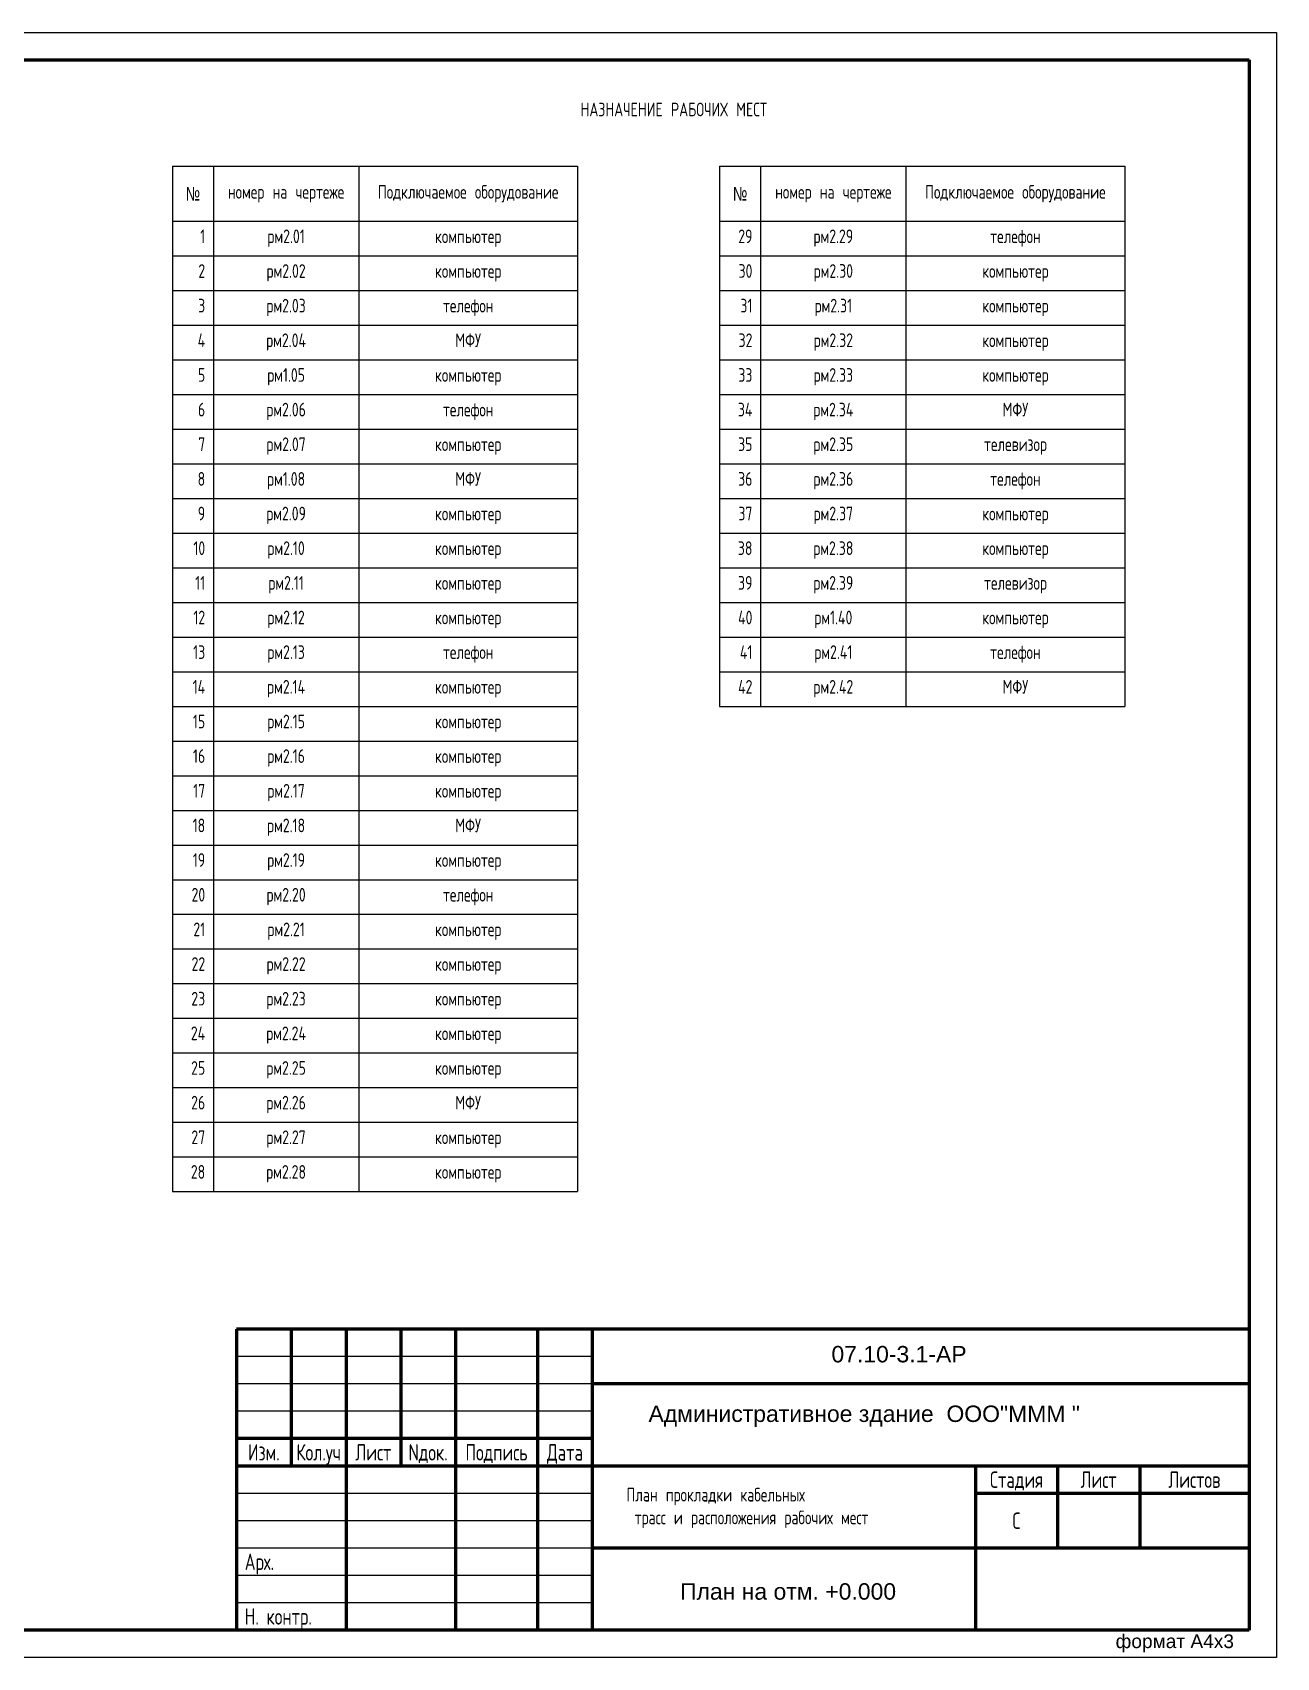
# Model space of a CAD drawing. Header units: millimetres. Extents: x 19315 to 19945, y -12070 to -11773.
# Drawn here: x 19717.7 to 19945, y -12070.5 to -11773.5 of the extents above; entities that cross this region are included whole.
import ezdxf
from ezdxf.enums import TextEntityAlignment as Align

# ---------------------------------------------------------------- set-up
doc = ezdxf.new("R2010")
doc.units = ezdxf.units.MM
doc.layers.add('0_FORMAT', color=7, linetype='Continuous')
for name, color, linetype, lineweight in [('АР 0', 7, 'Continuous', 15), ('рамка_штамп', 7, 'Continuous', 20), ('Текст', 254, 'Continuous', 0)]:
    doc.layers.add(name, color=color, linetype=linetype, lineweight=lineweight)
doc.styles.add('Arial-прямой', font='arial.ttf')
doc.styles.add('Romans_0.7', font='romans.shx', dxfattribs={"width": 0.7, "height": 300})
doc.styles.get("Standard").update_dxf_attribs({"font": 'txt.shx', "width": 0.7, "height": 2.5})

# ---------------------------------------------------------------- blocks, each defined once
blk = doc.blocks.new('*U9')
at = {"layer": '0_FORMAT'}
for p, q in [((0, 297), (630, 297)), ((630, 297), (630, 0)), ((505, 55), (440, 55)), ((505, 50), (440, 50)), ((505, 45), (440, 45)), ((505, 30), (440, 30)), ((505, 25), (440, 25)), ((505, 20), (440, 20)), ((505, 15), (440, 15)), ((505, 10), (440, 10)), ((630, 0), (0, 0))]:
    blk.add_line(p, q, dxfattribs=at)
at = {"layer": '0_FORMAT', "lineweight": 60}
for p, q in [((20, 292), (625, 292)), ((625, 292), (625, 5)), ((440, 60), (440, 5)), ((625, 60), (440, 60)), ((450, 60), (450, 35)), ((460, 60), (460, 5)), ((470, 60), (470, 35)), ((480, 60), (480, 5)), ((495, 60), (495, 5)), ((505, 60), (505, 5)), ((625, 50), (505, 50)), ((505, 40), (440, 40)), ((625, 35), (440, 35)), ((575, 35), (575, 5)), ((590, 35), (590, 20)), ((605, 35), (605, 20)), ((625, 30), (575, 30)), ((625, 20), (505, 20)), ((625, 5), (20, 5))]:
    blk.add_line(p, q, dxfattribs=at)
at = {"layer": '0_FORMAT', "style": 'Romans_0.7', "width": 0.7}
for s, p in [('Изм.', (445, 37.5)), ('Кол.уч', (455, 37.5)), ('Лист', (465, 37.5)), ('Nдок.', (475, 37.5)), ('Подпись', (487.5, 37.5)), ('Дата', (500, 37.5)), ('Стадия', (582.5, 32.5)), ('Лист', (597.5, 32.5)), ('Листов', (615, 32.5))]:
    blk.add_text(s, height=3, dxfattribs=at).set_placement(p, align=Align.MIDDLE_CENTER)
for tag, p in [('ДОЛЖНОСТЬ_1', (441.5, 32.5)), ('ФАМИЛИЯ_1', (460.5, 32.5)), ('ДОЛЖНОСТЬ_2', (441.5, 27.5)), ('ФАМИЛИЯ_2', (460.5, 27.5)), ('ДОЛЖНОСТЬ_3', (441.5, 22.5)), ('ФАМИЛИЯ_3', (460.5, 22.5)), ('ДОЛЖНОСТЬ_4', (441.5, 17.5)), ('ФАМИЛИЯ_4', (460.5, 17.5)), ('ДОЛЖНОСТЬ_5', (441.5, 12.5)), ('ФАМИЛИЯ_5', (460.5, 12.5)), ('ДОЛЖНОСТЬ_6', (441.5, 7.5)), ('ФАМИЛИЯ_6', (460.5, 7.5))]:
    blk.add_attdef(tag, text='', height=3, dxfattribs=at).set_placement(p, align=Align.MIDDLE_LEFT)
for tag, p in [('СТАДИЯ', (582.5, 25)), ('ЛИСТ', (597.5, 25)), ('ЛИСТОВ', (615, 25))]:
    blk.add_attdef(tag, text='', height=3, dxfattribs=at).set_placement(p, align=Align.MIDDLE_CENTER)
blk = doc.blocks.new('*T189')
at = {"color": 0, "linetype": 'ByBlock', "lineweight": -2, "ltscale": 0.1, "transparency": 16777216}
for p, q in [((0, 0), (74.05, 0)), ((0, 0), (0, -187.42)), ((7.5, 0), (7.5, -187.42)), ((34.05, 0), (34.05, -187.42)), ((74.05, 0), (74.05, -187.42)), ((0, -10.08), (74.05, -10.08)), ((0, -16.42), (74.05, -16.42)), ((0, -22.75), (74.05, -22.75)), ((0, -29.08), (74.05, -29.08)), ((0, -35.42), (74.05, -35.42)), ((0, -41.75), (74.05, -41.75)), ((0, -48.08), (74.05, -48.08)), ((0, -54.42), (74.05, -54.42)), ((0, -60.75), (74.05, -60.75)), ((0, -67.08), (74.05, -67.08)), ((0, -73.42), (74.05, -73.42)), ((0, -79.75), (74.05, -79.75)), ((0, -86.08), (74.05, -86.08)), ((0, -92.42), (74.05, -92.42)), ((0, -98.75), (74.05, -98.75)), ((0, -105.08), (74.05, -105.08)), ((0, -111.42), (74.05, -111.42)), ((0, -117.75), (74.05, -117.75)), ((0, -124.08), (74.05, -124.08)), ((0, -130.42), (74.05, -130.42)), ((0, -136.75), (74.05, -136.75)), ((0, -143.08), (74.05, -143.08)), ((0, -149.42), (74.05, -149.42)), ((0, -155.75), (74.05, -155.75)), ((0, -162.08), (74.05, -162.08)), ((0, -168.42), (74.05, -168.42)), ((0, -174.75), (74.05, -174.75)), ((0, -181.08), (74.05, -181.08)), ((0, -187.42), (74.05, -187.42))]:
    blk.add_line(p, q, dxfattribs=at)
at = {"color": 0, "lineweight": 13, "ltscale": 0.1, "transparency": 16777216, "char_height": 2.5}
for s, insert, width, attachment_point in [('{\\fArial|b0|i0|c204|p34;№}', (3.75, -5.04), 4.505, 5), ('номер на чертеже', (20.78, -5.04), 23.5448, 5), ('Подключаемое оборудование', (54.05, -5.04), 37, 5), ('1', (6, -11.58), 4.505, 3), ('рм2.01', (20.78, -11.58), 23.5448, 2), ('компьютер', (54.05, -11.58), 37, 2), ('2', (6, -17.92), 4.505, 3), ('рм2.02', (20.78, -17.92), 23.5448, 2), ('компьютер', (54.05, -17.92), 37, 2), ('3', (6, -24.25), 4.505, 3), ('рм2.03', (20.78, -24.25), 23.5448, 2), ('телефон', (54.05, -24.25), 37, 2), ('4', (6, -30.58), 4.505, 3), ('рм2.04', (20.78, -30.58), 23.5448, 2), ('МФУ', (54.05, -30.58), 37, 2), ('5', (6, -36.92), 4.505, 3), ('рм1.05', (20.78, -36.92), 23.5448, 2), ('компьютер', (54.05, -36.92), 37, 2), ('6', (6, -43.25), 4.505, 3), ('рм2.06', (20.78, -43.25), 23.5448, 2), ('телефон', (54.05, -43.25), 37, 2), ('7', (6, -49.58), 4.505, 3), ('рм2.07', (20.78, -49.58), 23.5448, 2), ('компьютер', (54.05, -49.58), 37, 2), ('8', (6, -55.92), 4.505, 3), ('рм1.08', (20.78, -55.92), 23.5448, 2), ('МФУ', (54.05, -55.92), 37, 2), ('9', (6, -62.25), 4.505, 3), ('рм2.09', (20.78, -62.25), 23.5448, 2), ('компьютер', (54.05, -62.25), 37, 2), ('10', (6, -68.58), 4.505, 3), ('рм2.10', (20.78, -68.58), 23.5448, 2), ('компьютер', (54.05, -68.58), 37, 2), ('11', (6, -74.92), 4.505, 3), ('рм2.11', (20.78, -74.92), 23.5448, 2), ('компьютер', (54.05, -74.92), 37, 2), ('12', (6, -81.25), 4.505, 3), ('рм2.12', (20.78, -81.25), 23.5448, 2), ('компьютер', (54.05, -81.25), 37, 2), ('13', (6, -87.58), 4.505, 3), ('рм2.13', (20.78, -87.58), 23.5448, 2), ('телефон', (54.05, -87.58), 37, 2), ('14', (6, -93.92), 4.505, 3), ('рм2.14', (20.78, -93.92), 23.5448, 2), ('компьютер', (54.05, -93.92), 37, 2), ('15', (6, -100.25), 4.505, 3), ('рм2.15', (20.78, -100.25), 23.5448, 2), ('компьютер', (54.05, -100.25), 37, 2), ('16', (6, -106.58), 4.505, 3), ('рм2.16', (20.78, -106.58), 23.5448, 2), ('компьютер', (54.05, -106.58), 37, 2), ('17', (6, -112.92), 4.505, 3), ('рм2.17', (20.78, -112.92), 23.5448, 2), ('компьютер', (54.05, -112.92), 37, 2), ('18', (6, -119.25), 4.505, 3), ('рм2.18', (20.78, -119.25), 23.5448, 2), ('МФУ', (54.05, -119.25), 37, 2), ('19', (6, -125.58), 4.505, 3), ('рм2.19', (20.78, -125.58), 23.5448, 2), ('компьютер', (54.05, -125.58), 37, 2), ('20', (6, -131.92), 4.505, 3), ('рм2.20', (20.78, -131.92), 23.5448, 2), ('телефон', (54.05, -131.92), 37, 2), ('21', (6, -138.25), 4.505, 3), ('рм2.21', (20.78, -138.25), 23.5448, 2), ('компьютер', (54.05, -138.25), 37, 2), ('22', (6, -144.58), 4.505, 3), ('рм2.22', (20.78, -144.58), 23.5448, 2), ('компьютер', (54.05, -144.58), 37, 2), ('23', (6, -150.92), 4.505, 3), ('рм2.23', (20.78, -150.92), 23.5448, 2), ('компьютер', (54.05, -150.92), 37, 2), ('24', (6, -157.25), 4.505, 3), ('рм2.24', (20.78, -157.25), 23.5448, 2), ('компьютер', (54.05, -157.25), 37, 2), ('25', (6, -163.58), 4.505, 3), ('рм2.25', (20.78, -163.58), 23.5448, 2), ('компьютер', (54.05, -163.58), 37, 2), ('26', (6, -169.92), 4.505, 3), ('рм2.26', (20.78, -169.92), 23.5448, 2), ('МФУ', (54.05, -169.92), 37, 2), ('27', (6, -176.25), 4.505, 3), ('рм2.27', (20.78, -176.25), 23.5448, 2), ('компьютер', (54.05, -176.25), 37, 2), ('28', (6, -182.58), 4.505, 3), ('рм2.28', (20.78, -182.58), 23.5448, 2), ('компьютер', (54.05, -182.58), 37, 2)]:
    blk.add_mtext(s, dxfattribs=dict(at, insert=insert, width=width, attachment_point=attachment_point))
blk = doc.blocks.new('*T190')
at = {"color": 0, "linetype": 'ByBlock', "lineweight": -2, "ltscale": 0.1, "transparency": 16777216}
for p, q in [((0, 0), (74.05, 0)), ((0, 0), (0, -98.75)), ((7.5, 0), (7.5, -98.75)), ((34.05, 0), (34.05, -98.75)), ((74.05, 0), (74.05, -98.75)), ((0, -10.08), (74.05, -10.08)), ((0, -16.42), (74.05, -16.42)), ((0, -22.75), (74.05, -22.75)), ((0, -29.08), (74.05, -29.08)), ((0, -35.42), (74.05, -35.42)), ((0, -41.75), (74.05, -41.75)), ((0, -48.08), (74.05, -48.08)), ((0, -54.42), (74.05, -54.42)), ((0, -60.75), (74.05, -60.75)), ((0, -67.08), (74.05, -67.08)), ((0, -73.42), (74.05, -73.42)), ((0, -79.75), (74.05, -79.75)), ((0, -86.08), (74.05, -86.08)), ((0, -92.42), (74.05, -92.42)), ((0, -98.75), (74.05, -98.75))]:
    blk.add_line(p, q, dxfattribs=at)
at = {"color": 0, "lineweight": 13, "ltscale": 0.1, "transparency": 16777216, "char_height": 2.5}
for s, insert, width, attachment_point in [('{\\fArial|b0|i0|c204|p34;№}', (3.75, -5.04), 4.505, 5), ('номер на чертеже', (20.78, -5.04), 23.5448, 5), ('Подключаемое оборудование', (54.05, -5.04), 37, 5), ('29', (6, -11.58), 4.505, 3), ('рм2.29', (20.78, -11.58), 23.5448, 2), ('телефон', (54.05, -11.58), 37, 2), ('30', (6, -17.92), 4.505, 3), ('рм2.30', (20.78, -17.92), 23.5448, 2), ('компьютер', (54.05, -17.92), 37, 2), ('31', (6, -24.25), 4.505, 3), ('рм2.31', (20.78, -24.25), 23.5448, 2), ('компьютер', (54.05, -24.25), 37, 2), ('32', (6, -30.58), 4.505, 3), ('рм2.32', (20.78, -30.58), 23.5448, 2), ('компьютер', (54.05, -30.58), 37, 2), ('33', (6, -36.92), 4.505, 3), ('рм2.33', (20.78, -36.92), 23.5448, 2), ('компьютер', (54.05, -36.92), 37, 2), ('34', (6, -43.25), 4.505, 3), ('рм2.34', (20.78, -43.25), 23.5448, 2), ('МФУ', (54.05, -43.25), 37, 2), ('35', (6, -49.58), 4.505, 3), ('рм2.35', (20.78, -49.58), 23.5448, 2), ('телевизор', (54.05, -49.58), 37, 2), ('36', (6, -55.92), 4.505, 3), ('рм2.36', (20.78, -55.92), 23.5448, 2), ('телефон', (54.05, -55.92), 37, 2), ('37', (6, -62.25), 4.505, 3), ('рм2.37', (20.78, -62.25), 23.5448, 2), ('компьютер', (54.05, -62.25), 37, 2), ('38', (6, -68.58), 4.505, 3), ('рм2.38', (20.78, -68.58), 23.5448, 2), ('компьютер', (54.05, -68.58), 37, 2), ('39', (6, -74.92), 4.505, 3), ('рм2.39', (20.78, -74.92), 23.5448, 2), ('телевизор', (54.05, -74.92), 37, 2), ('40', (6, -81.25), 4.505, 3), ('рм1.40', (20.78, -81.25), 23.5448, 2), ('компьютер', (54.05, -81.25), 37, 2), ('41', (6, -87.58), 4.505, 3), ('рм2.41', (20.78, -87.58), 23.5448, 2), ('телефон', (54.05, -87.58), 37, 2), ('42', (6, -93.92), 4.505, 3), ('рм2.42', (20.78, -93.92), 23.5448, 2), ('МФУ', (54.05, -93.92), 37, 2)]:
    blk.add_mtext(s, dxfattribs=dict(at, insert=insert, width=width, attachment_point=attachment_point))

msp = doc.modelspace()

# ---------------------------------------------------------------- block references
at = {"color": 7}
msp.add_blockref('*U9', (19315.01, -12070.47), dxfattribs=at).add_auto_attribs({'СТАДИЯ': 'С', 'ДОЛЖНОСТЬ_4': 'Арх.', 'ДОЛЖНОСТЬ_6': 'Н. контр.'})
for name, p in [('*T189', (19743.28, -11797.89)), ('*T190', (19843.26, -11797.89))]:
    msp.add_blockref(name, p)

# ---------------------------------------------------------------- texts
at = {"lineweight": 13, "ltscale": 0.1, "insert": (19826.24, -12039.46), "char_height": 2.5, "attachment_point": 1}
msp.add_mtext('План прокладки кабельных\\P трасс и расположения рабочих мест', dxfattribs=at)
at = {"layer": 'АР 0', "ltscale": 3, "width": 0.7}
msp.add_text('НАЗНАЧЕНИЕ РАБОЧИХ МЕСТ', height=2.5, dxfattribs=at).set_placement((19834.9, -11788.79), align=Align.CENTER)
at = {"layer": 'рамка_штамп', "style": 'Arial-прямой'}
msp.add_text('формат А4x3', height=2.5, dxfattribs=at).set_placement((19926.43, -12067.5), align=Align.MIDDLE_CENTER)
at = {"layer": 'Текст', "color": 7, "ltscale": 100, "style": 'Arial-прямой'}
for s, p in [('07.10-3.1-АР', (19863.7, -12016.53)), ('Административное здание  ООО"MMM "', (19830.28, -12027.42)), ('План на отм. +0.000', (19836.04, -12059.9))]:
    msp.add_text(s, height=3, dxfattribs=at).set_placement(p)

doc.saveas('drawing.dxf')
